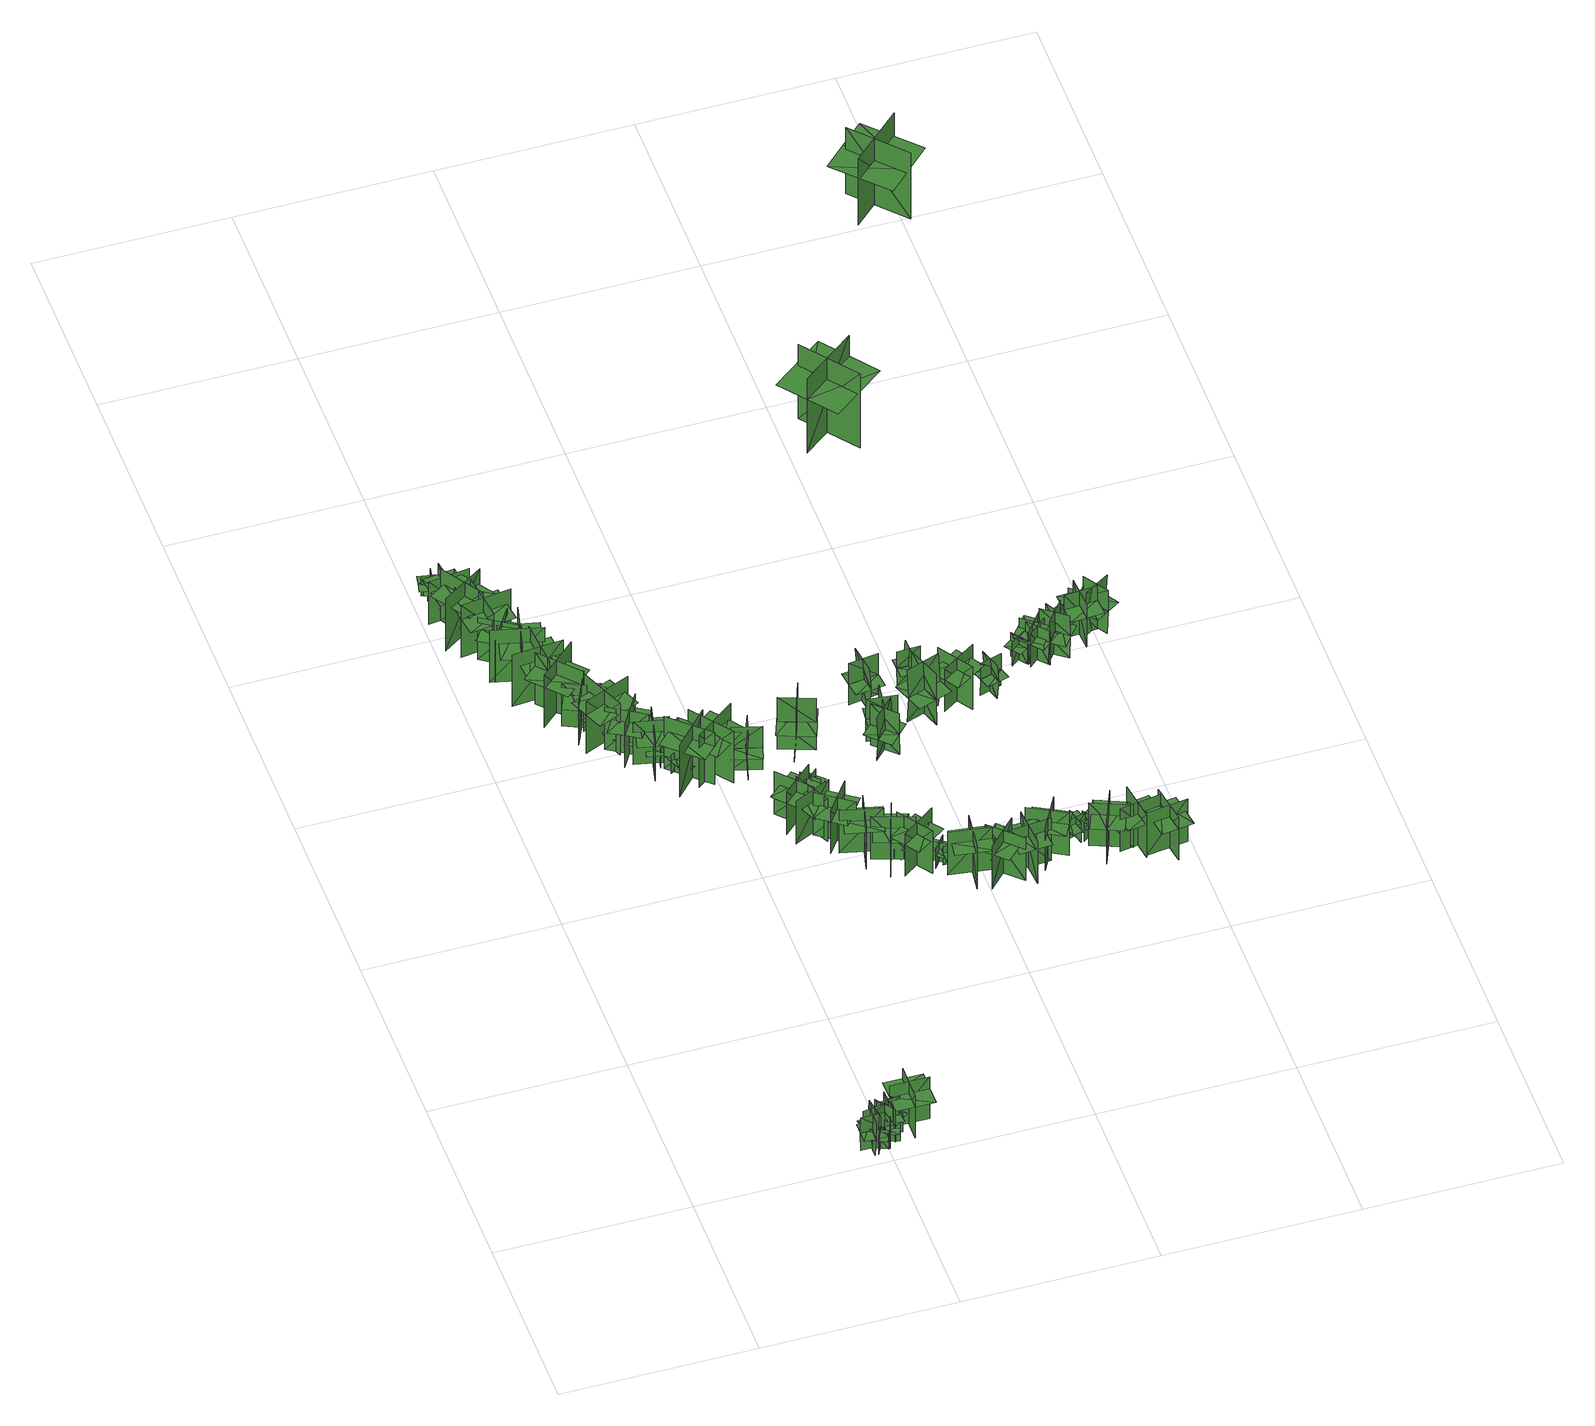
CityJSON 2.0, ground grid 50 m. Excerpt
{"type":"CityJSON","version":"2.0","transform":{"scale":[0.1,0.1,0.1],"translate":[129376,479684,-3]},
"CityObjects":{
"tree1":{"type":"SolitaryVegetationObject","geometry":[{"type":"MultiSurface","lod":"1","boundaries":[[[0,1,2]],[[0,2,3]],[[4,5,6]],[[4,6,7]],[[8,9,5]],[[8,5,4]],[[10,11,1]],[[10,1,0]],[[0,1,12]],[[0,12,13]],[[0,14,15]],[[0,15,1]]]}]},
"tree2":{"type":"SolitaryVegetationObject","geometry":[{"type":"MultiSurface","lod":"1","boundaries":[[[16,17,18]],[[16,18,19]],[[20,21,22]],[[20,22,23]],[[24,25,26]],[[24,26,27]],[[24,27,28]],[[24,28,29]]]}]},
"tree3":{"type":"SolitaryVegetationObject","geometry":[{"type":"MultiSurface","lod":"1","boundaries":[[[30,31,32]],[[30,32,33]],[[34,35,36]],[[34,36,37]],[[38,39,35]],[[38,35,34]],[[40,41,31]],[[40,31,30]],[[30,31,42]],[[30,42,43]],[[30,44,45]],[[30,45,31]]]}]},
"tree4":{"type":"SolitaryVegetationObject","geometry":[{"type":"MultiSurface","lod":"1","boundaries":[[[46,47,48]],[[46,48,49]],[[50,51,52]],[[50,52,53]],[[54,55,56]],[[54,56,57]],[[54,57,58]],[[54,58,59]]]}]},
"tree5":{"type":"SolitaryVegetationObject","geometry":[{"type":"MultiSurface","lod":"1","boundaries":[[[60,61,62]],[[60,62,63]],[[64,65,66]],[[64,66,67]],[[68,69,65]],[[68,65,64]],[[70,71,61]],[[70,61,60]],[[60,61,72]],[[60,72,73]],[[60,74,75]],[[60,75,61]]]}]},
"tree6":{"type":"SolitaryVegetationObject","geometry":[{"type":"MultiSurface","lod":"1","boundaries":[[[76,77,78]],[[76,78,79]],[[80,81,82]],[[80,82,83]],[[84,85,86]],[[84,86,87]],[[84,87,88]],[[84,88,89]]]}]},
"tree7":{"type":"SolitaryVegetationObject","geometry":[{"type":"MultiSurface","lod":"1","boundaries":[[[90,91,92]],[[90,92,93]],[[94,95,96]],[[94,96,97]],[[98,99,95]],[[98,95,94]],[[100,101,91]],[[100,91,90]],[[90,91,102]],[[90,102,103]],[[90,104,105]],[[90,105,91]]]}]},
"tree8":{"type":"SolitaryVegetationObject","geometry":[{"type":"MultiSurface","lod":"1","boundaries":[[[106,107,108]],[[106,108,109]],[[110,111,112]],[[110,112,113]],[[114,115,116]],[[114,116,117]],[[114,117,118]],[[114,118,119]]]}]},
"tree9":{"type":"SolitaryVegetationObject","geometry":[{"type":"MultiSurface","lod":"1","boundaries":[[[120,121,122]],[[120,122,123]],[[124,125,126]],[[124,126,127]],[[128,129,130]],[[128,130,131]],[[128,131,132]],[[128,132,133]]]}]},
"tree10":{"type":"SolitaryVegetationObject","geometry":[{"type":"MultiSurface","lod":"1","boundaries":[[[134,135,136]],[[134,136,137]],[[138,139,140]],[[138,140,141]],[[142,143,144]],[[142,144,145]],[[142,146,147]],[[142,147,143]]]}]},
"tree11":{"type":"SolitaryVegetationObject","geometry":[{"type":"MultiSurface","lod":"1","boundaries":[[[148,149,150]],[[148,150,151]],[[152,153,154]],[[152,154,155]],[[156,157,158]],[[156,158,159]],[[156,160,161]],[[156,161,157]]]}]},
"tree12":{"type":"SolitaryVegetationObject","geometry":[{"type":"MultiSurface","lod":"1","boundaries":[[[162,163,164]],[[162,164,165]],[[166,167,168]],[[166,168,169]],[[170,171,172]],[[170,172,173]],[[170,173,174]],[[170,174,175]]]}]},
"tree13":{"type":"SolitaryVegetationObject","geometry":[{"type":"MultiSurface","lod":"1","boundaries":[[[176,177,178]],[[176,178,179]],[[180,181,182]],[[180,182,183]],[[184,185,186]],[[184,186,187]],[[184,187,188]],[[184,188,189]]]}]},
"tree14":{"type":"SolitaryVegetationObject","geometry":[{"type":"MultiSurface","lod":"1","boundaries":[[[190,191,192]],[[190,192,193]],[[194,195,196]],[[194,196,197]],[[198,199,200]],[[198,200,201]],[[198,202,203]],[[198,203,199]]]}]},
"tree15":{"type":"SolitaryVegetationObject","geometry":[{"type":"MultiSurface","lod":"1","boundaries":[[[204,205,206]],[[204,206,207]],[[208,209,210]],[[208,210,211]],[[212,213,214]],[[212,214,215]],[[212,216,217]],[[212,217,213]]]}]},
"tree16":{"type":"SolitaryVegetationObject","geometry":[{"type":"MultiSurface","lod":"1","boundaries":[[[218,219,220]],[[218,220,221]],[[222,223,224]],[[222,224,225]],[[226,227,228]],[[226,228,229]],[[226,229,230]],[[226,230,231]]]}]},
"tree17":{"type":"SolitaryVegetationObject","geometry":[{"type":"MultiSurface","lod":"1","boundaries":[[[232,233,234]],[[232,234,235]],[[236,237,238]],[[236,238,239]],[[240,241,242]],[[240,242,243]],[[240,244,245]],[[240,245,241]]]}]},
"tree18":{"type":"SolitaryVegetationObject","geometry":[{"type":"MultiSurface","lod":"1","boundaries":[[[246,247,248]],[[246,248,249]],[[250,251,252]],[[250,252,253]],[[254,255,256]],[[254,256,257]],[[254,257,258]],[[254,258,259]]]}]},
"tree19":{"type":"SolitaryVegetationObject","geometry":[{"type":"MultiSurface","lod":"1","boundaries":[[[260,261,262]],[[260,262,263]],[[264,265,266]],[[264,266,267]],[[268,269,270]],[[268,270,271]],[[268,272,273]],[[268,273,269]]]}]},
"tree20":{"type":"SolitaryVegetationObject","geometry":[{"type":"MultiSurface","lod":"1","boundaries":[[[274,275,276]],[[274,276,277]],[[278,279,280]],[[278,280,281]],[[282,283,284]],[[282,284,285]],[[282,285,286]],[[282,286,287]]]}]},
"tree21":{"type":"SolitaryVegetationObject","geometry":[{"type":"MultiSurface","lod":"1","boundaries":[[[288,289,290]],[[288,290,291]],[[292,293,294]],[[292,294,295]],[[296,297,298]],[[296,298,299]],[[296,299,300]],[[296,300,301]]]}]},
"tree22":{"type":"SolitaryVegetationObject","geometry":[{"type":"MultiSurface","lod":"1","boundaries":[[[302,303,304]],[[302,304,305]],[[306,307,308]],[[306,308,309]],[[310,311,312]],[[310,312,313]],[[310,313,314]],[[310,314,315]]]}]},
"tree23":{"type":"SolitaryVegetationObject","geometry":[{"type":"MultiSurface","lod":"1","boundaries":[[[316,317,318]],[[316,318,319]],[[320,321,322]],[[320,322,323]],[[324,325,326]],[[324,326,327]],[[324,327,328]],[[324,328,329]]]}]},
"tree24":{"type":"SolitaryVegetationObject","geometry":[{"type":"MultiSurface","lod":"1","boundaries":[[[330,331,332]],[[330,332,333]],[[334,335,336]],[[334,336,337]],[[338,339,340]],[[338,340,341]],[[338,342,343]],[[338,343,339]]]}]},
"tree25":{"type":"SolitaryVegetationObject","geometry":[{"type":"MultiSurface","lod":"1","boundaries":[[[344,345,346]],[[344,346,347]],[[348,349,350]],[[348,350,351]],[[352,353,354]],[[352,354,355]],[[352,355,356]],[[352,356,357]]]}]},
"tree26":{"type":"SolitaryVegetationObject","geometry":[{"type":"MultiSurface","lod":"1","boundaries":[[[358,359,360]],[[358,360,361]],[[362,363,364]],[[362,364,365]],[[366,367,368]],[[366,368,369]],[[366,369,370]],[[366,370,371]]]}]},
"tree27":{"type":"SolitaryVegetationObject","geometry":[{"type":"MultiSurface","lod":"1","boundaries":[[[372,373,374]],[[372,374,375]],[[376,377,378]],[[376,378,379]],[[380,381,382]],[[380,382,383]],[[380,383,384]],[[380,384,385]]]}]},
"tree28":{"type":"SolitaryVegetationObject","geometry":[{"type":"MultiSurface","lod":"1","boundaries":[[[386,387,388]],[[386,388,389]],[[390,391,392]],[[390,392,393]],[[394,395,396]],[[394,396,397]],[[394,397,398]],[[394,398,399]]]}]},
"tree29":{"type":"SolitaryVegetationObject","geometry":[{"type":"MultiSurface","lod":"1","boundaries":[[[400,401,402]],[[400,402,403]],[[404,405,406]],[[404,406,407]],[[408,409,410]],[[408,410,411]],[[408,412,413]],[[408,413,409]]]}]},
"tree30":{"type":"SolitaryVegetationObject","geometry":[{"type":"MultiSurface","lod":"1","boundaries":[[[414,415,416]],[[414,416,417]],[[418,419,420]],[[418,420,421]],[[422,423,424]],[[422,424,425]],[[422,425,426]],[[422,426,427]]]}]},
"tree31":{"type":"SolitaryVegetationObject","geometry":[{"type":"MultiSurface","lod":"1","boundaries":[[[428,429,430]],[[428,430,431]],[[432,433,434]],[[432,434,435]],[[436,437,438]],[[436,438,439]],[[436,440,441]],[[436,441,437]]]}]},
"tree32":{"type":"SolitaryVegetationObject","geometry":[{"type":"MultiSurface","lod":"1","boundaries":[[[442,443,444]],[[442,444,445]],[[446,447,448]],[[446,448,449]],[[450,451,452]],[[450,452,453]],[[450,453,454]],[[450,454,455]]]}]},
"tree33":{"type":"SolitaryVegetationObject","geometry":[{"type":"MultiSurface","lod":"1","boundaries":[[[456,457,458]],[[456,458,459]],[[460,461,462]],[[460,462,463]],[[464,465,466]],[[464,466,467]],[[464,467,468]],[[464,468,469]]]}]},
"tree34":{"type":"SolitaryVegetationObject","geometry":[{"type":"MultiSurface","lod":"1","boundaries":[[[470,471,472]],[[470,472,473]],[[474,475,476]],[[474,476,477]],[[478,479,480]],[[478,480,481]],[[478,482,483]],[[478,483,479]]]}]},
"tree35":{"type":"SolitaryVegetationObject","geometry":[{"type":"MultiSurface","lod":"1","boundaries":[[[484,485,486]],[[484,486,487]],[[488,489,490]],[[488,490,491]],[[492,493,494]],[[492,494,495]],[[492,495,496]],[[492,496,497]]]}]},
"tree36":{"type":"SolitaryVegetationObject","geometry":[{"type":"MultiSurface","lod":"1","boundaries":[[[498,499,500]],[[498,500,501]],[[502,503,504]],[[502,504,505]],[[506,507,508]],[[506,508,509]],[[506,509,510]],[[506,510,511]]]}]},
"tree37":{"type":"SolitaryVegetationObject","geometry":[{"type":"MultiSurface","lod":"1","boundaries":[[[512,513,514]],[[512,514,515]],[[516,517,518]],[[516,518,519]],[[520,521,522]],[[520,522,523]],[[520,523,524]],[[520,524,525]]]}]},
"tree38":{"type":"SolitaryVegetationObject","geometry":[{"type":"MultiSurface","lod":"1","boundaries":[[[526,527,528]],[[526,528,529]],[[530,531,532]],[[530,532,533]],[[534,535,536]],[[534,536,537]],[[534,538,539]],[[534,539,535]]]}]},
"tree39":{"type":"SolitaryVegetationObject","geometry":[{"type":"MultiSurface","lod":"1","boundaries":[[[540,541,542]],[[540,542,543]],[[544,545,546]],[[544,546,547]],[[548,549,550]],[[548,550,551]],[[548,551,552]],[[548,552,553]]]}]},
"tree40":{"type":"SolitaryVegetationObject","geometry":[{"type":"MultiSurface","lod":"1","boundaries":[[[554,555,556]],[[554,556,557]],[[558,559,560]],[[558,560,561]],[[562,563,564]],[[562,564,565]],[[562,565,566]],[[562,566,567]]]}]},
"tree41":{"type":"SolitaryVegetationObject","geometry":[{"type":"MultiSurface","lod":"1","boundaries":[[[568,569,570]],[[568,570,571]],[[572,573,574]],[[572,574,575]],[[576,577,578]],[[576,578,579]],[[576,580,581]],[[576,581,577]]]}]},
"tree42":{"type":"SolitaryVegetationObject","geometry":[{"type":"MultiSurface","lod":"1","boundaries":[[[582,583,584]],[[582,584,585]],[[586,587,588]],[[586,588,589]],[[590,591,592]],[[590,592,593]],[[590,593,594]],[[590,594,595]]]}]},
"tree43":{"type":"SolitaryVegetationObject","geometry":[{"type":"MultiSurface","lod":"1","boundaries":[[[596,597,598]],[[596,598,599]],[[600,601,602]],[[600,602,603]],[[604,605,606]],[[604,606,607]],[[604,608,609]],[[604,609,605]]]}]},
"tree44":{"type":"SolitaryVegetationObject","geometry":[{"type":"MultiSurface","lod":"1","boundaries":[[[610,611,612]],[[610,612,613]],[[614,615,616]],[[614,616,617]],[[618,619,620]],[[618,620,621]],[[618,622,623]],[[618,623,619]]]}]},
"tree45":{"type":"SolitaryVegetationObject","geometry":[{"type":"MultiSurface","lod":"1","boundaries":[[[624,625,626]],[[624,626,627]],[[628,629,630]],[[628,630,631]],[[632,633,629]],[[632,629,628]],[[634,635,625]],[[634,625,624]],[[624,625,636]],[[624,636,637]],[[624,638,639]],[[624,639,625]]]}]},
"tree46":{"type":"SolitaryVegetationObject","geometry":[{"type":"MultiSurface","lod":"1","boundaries":[[[640,641,642]],[[640,642,643]],[[644,645,646]],[[644,646,647]],[[648,649,650]],[[648,650,651]],[[648,652,653]],[[648,653,649]]]}]},
"tree47":{"type":"SolitaryVegetationObject","geometry":[{"type":"MultiSurface","lod":"1","boundaries":[[[654,655,656]],[[654,656,657]],[[658,659,660]],[[658,660,661]],[[662,663,664]],[[662,664,665]],[[662,665,666]],[[662,666,667]]]}]},
"tree48":{"type":"SolitaryVegetationObject","geometry":[{"type":"MultiSurface","lod":"1","boundaries":[[[668,669,670]],[[668,670,671]],[[672,673,674]],[[672,674,675]],[[676,677,678]],[[676,678,679]],[[676,680,681]],[[676,681,677]]]}]},
"tree49":{"type":"SolitaryVegetationObject","geometry":[{"type":"MultiSurface","lod":"1","boundaries":[[[682,683,684]],[[682,684,685]],[[686,687,688]],[[686,688,689]],[[690,691,692]],[[690,692,693]],[[690,693,694]],[[690,694,695]]]}]},
"tree50":{"type":"SolitaryVegetationObject","geometry":[{"type":"MultiSurface","lod":"1","boundaries":[[[696,697,698]],[[696,698,699]],[[700,701,702]],[[700,702,703]],[[704,705,706]],[[704,706,707]],[[704,708,709]],[[704,709,705]]]}]},
"tree51":{"type":"SolitaryVegetationObject","geometry":[{"type":"MultiSurface","lod":"1","boundaries":[[[710,711,712]],[[710,712,713]],[[714,715,716]],[[714,716,717]],[[718,719,720]],[[718,720,721]],[[718,721,722]],[[718,722,723]]]}]},
"tree52":{"type":"SolitaryVegetationObject","geometry":[{"type":"MultiSurface","lod":"1","boundaries":[[[724,725,726]],[[724,726,727]],[[728,729,730]],[[728,730,731]],[[732,733,734]],[[732,734,735]],[[732,735,736]],[[732,736,737]]]}]},
"tree53":{"type":"SolitaryVegetationObject","geometry":[{"type":"MultiSurface","lod":"1","boundaries":[[[738,739,740]],[[738,740,741]],[[742,743,744]],[[742,744,745]],[[746,747,748]],[[746,748,749]],[[746,749,750]],[[746,750,751]]]}]},
"tree54":{"type":"SolitaryVegetationObject","geometry":[{"type":"MultiSurface","lod":"1","boundaries":[[[752,753,754]],[[752,754,755]],[[756,757,758]],[[756,758,759]],[[760,761,762]],[[760,762,763]],[[760,764,765]],[[760,765,761]]]}]},
"tree55":{"type":"SolitaryVegetationObject","geometry":[{"type":"MultiSurface","lod":"1","boundaries":[[[766,767,768]],[[766,768,769]],[[770,771,772]],[[770,772,773]],[[774,775,776]],[[774,776,777]],[[774,777,778]],[[774,778,779]]]}]},
"tree56":{"type":"SolitaryVegetationObject","geometry":[{"type":"MultiSurface","lod":"1","boundaries":[[[780,781,782]],[[780,782,783]],[[784,785,786]],[[784,786,787]],[[788,789,785]],[[788,785,784]],[[790,791,781]],[[790,781,780]],[[780,781,792]],[[780,792,793]],[[780,794,795]],[[780,795,781]]]}]},
"tree57":{"type":"SolitaryVegetationObject","geometry":[{"type":"MultiSurface","lod":"1","boundaries":[[[796,797,798]],[[796,798,799]],[[800,801,802]],[[800,802,803]],[[804,805,806]],[[804,806,807]],[[804,807,808]],[[804,808,809]]]}]},
"tree58":{"type":"SolitaryVegetationObject","geometry":[{"type":"MultiSurface","lod":"1","boundaries":[[[810,811,812]],[[810,812,813]],[[814,815,816]],[[814,816,817]],[[818,819,820]],[[818,820,821]],[[818,822,823]],[[818,823,819]]]}]},
"tree59":{"type":"SolitaryVegetationObject","geometry":[{"type":"MultiSurface","lod":"1","boundaries":[[[824,825,826]],[[824,826,827]],[[828,829,830]],[[828,830,831]],[[832,833,834]],[[832,834,835]],[[832,835,836]],[[832,836,837]]]}]},
"tree60":{"type":"SolitaryVegetationObject","geometry":[{"type":"MultiSurface","lod":"1","boundaries":[[[838,839,840]],[[838,840,841]],[[842,843,844]],[[842,844,845]],[[846,847,848]],[[846,848,849]],[[846,849,850]],[[846,850,851]]]}]},
"tree61":{"type":"SolitaryVegetationObject","geometry":[{"type":"MultiSurface","lod":"1","boundaries":[[[852,853,854]],[[852,854,855]],[[856,857,858]],[[856,858,859]],[[860,861,862]],[[860,862,863]],[[860,863,864]],[[860,864,865]]]}]},
"tree62":{"type":"SolitaryVegetationObject","geometry":[{"type":"MultiSurface","lod":"1","boundaries":[[[866,867,868]],[[866,868,869]],[[870,871,872]],[[870,872,873]],[[874,875,876]],[[874,876,877]],[[874,877,878]],[[874,878,879]]]}]},
"tree63":{"type":"SolitaryVegetationObject","geometry":[{"type":"MultiSurface","lod":"1","boundaries":[[[880,881,882]],[[880,882,883]],[[884,885,886]],[[884,886,887]],[[888,889,890]],[[888,890,891]],[[888,892,893]],[[888,893,889]]]}]},
"tree64":{"type":"SolitaryVegetationObject","geometry":[{"type":"MultiSurface","lod":"1","boundaries":[[[894,895,896]],[[894,896,897]],[[898,899,900]],[[898,900,901]],[[902,903,904]],[[902,904,905]],[[902,905,906]],[[902,906,907]]]}]},
"tree65":{"type":"SolitaryVegetationObject","geometry":[{"type":"MultiSurface","lod":"1","boundaries":[[[908,909,910]],[[908,910,911]],[[912,913,914]],[[912,914,915]],[[916,917,918]],[[916,918,919]],[[916,919,920]],[[916,920,921]]]}]},
"tree66":{"type":"SolitaryVegetationObject","geometry":[{"type":"MultiSurface","lod":"1","boundaries":[[[922,923,924]],[[922,924,925]],[[926,927,928]],[[926,928,929]],[[930,931,932]],[[930,932,933]],[[930,934,935]],[[930,935,931]]]}]},
"tree67":{"type":"SolitaryVegetationObject","geometry":[{"type":"MultiSurface","lod":"1","boundaries":[[[936,937,938]],[[936,938,939]],[[940,941,942]],[[940,942,943]],[[944,945,941]],[[944,941,940]],[[946,947,937]],[[946,937,936]],[[936,937,948]],[[936,948,949]],[[936,950,951]],[[936,951,937]]]}]},
"tree68":{"type":"SolitaryVegetationObject","geometry":[{"type":"MultiSurface","lod":"1","boundaries":[[[952,953,954]],[[952,954,955]],[[956,957,958]],[[956,958,959]],[[960,961,957]],[[960,957,956]],[[962,963,953]],[[962,953,952]],[[952,953,964]],[[952,964,965]],[[952,966,967]],[[952,967,953]]]}]},
"tree69":{"type":"SolitaryVegetationObject","geometry":[{"type":"MultiSurface","lod":"1","boundaries":[[[968,969,970]],[[968,970,971]],[[972,973,974]],[[972,974,975]],[[976,977,973]],[[976,973,972]],[[978,979,969]],[[978,969,968]],[[968,969,980]],[[968,980,981]],[[968,982,983]],[[968,983,969]]]}]},
"tree70":{"type":"SolitaryVegetationObject","geometry":[{"type":"MultiSurface","lod":"1","boundaries":[[[984,985,986]],[[984,986,987]],[[988,989,990]],[[988,990,991]],[[992,993,994]],[[992,994,995]],[[992,996,997]],[[992,997,993]]]}]},
"tree71":{"type":"SolitaryVegetationObject","geometry":[{"type":"MultiSurface","lod":"1","boundaries":[[[998,999,1000]],[[998,1000,1001]],[[1002,1003,1004]],[[1002,1004,1005]],[[1006,1007,1008]],[[1006,1008,1009]],[[1006,1010,1011]],[[1006,1011,1007]]]}]},
"tree72":{"type":"SolitaryVegetationObject","geometry":[{"type":"MultiSurface","lod":"1","boundaries":[[[1012,1013,1014]],[[1012,1014,1015]],[[1016,1017,1018]],[[1016,1018,1019]],[[1020,1021,1017]],[[1020,1017,1016]],[[1022,1023,1013]],[[1022,1013,1012]],[[1012,1013,1024]],[[1012,1024,1025]],[[1012,1026,1027]],[[1012,1027,1013]]]}]},
"tree73":{"type":"SolitaryVegetationObject","geometry":[{"type":"MultiSurface","lod":"1","boundaries":[[[1028,1029,1030]],[[1028,1030,1031]],[[1032,1033,1034]],[[1032,1034,1035]],[[1036,1037,1038]],[[1036,1038,1039]],[[1036,1039,1040]],[[1036,1040,1041]]]}]},
"tree74":{"type":"SolitaryVegetationObject","geometry":[{"type":"MultiSurface","lod":"1","boundaries":[[[1042,1043,1044]],[[1042,1044,1045]],[[1046,1047,1048]],[[1046,1048,1049]],[[1050,1051,1047]],[[1050,1047,1046]],[[1052,1053,1043]],[[1052,1043,1042]],[[1042,1043,1054]],[[1042,1054,1055]],[[1042,1056,1057]],[[1042,1057,1043]]]}]},
"tree75":{"type":"SolitaryVegetationObject","geometry":[{"type":"MultiSurface","lod":"1","boundaries":[[[1058,1059,1060]],[[1058,1060,1061]],[[1062,1063,1064]],[[1062,1064,1065]],[[1066,1067,1068]],[[1066,1068,1069]],[[1066,1069,1070]],[[1066,1070,1071]]]}]},
"tree76":{"type":"SolitaryVegetationObject","geometry":[{"type":"MultiSurface","lod":"1","boundaries":[[[1072,1073,1074]],[[1072,1074,1075]],[[1076,1077,1078]],[[1076,1078,1079]],[[1080,1081,1082]],[[1080,1082,1083]],[[1080,1084,1085]],[[1080,1085,1081]]]}]},
"tree77":{"type":"SolitaryVegetationObject","geometry":[{"type":"MultiSurface","lod":"1","boundaries":[[[1086,1087,1088]],[[1086,1088,1089]],[[1090,1091,1092]],[[1090,1092,1093]],[[1094,1095,1096]],[[1094,1096,1097]],[[1094,1097,1098]],[[1094,1098,1099]]]}]},
"tree78":{"type":"SolitaryVegetationObject","geometry":[{"type":"MultiSurface","lod":"1","boundaries":[[[1100,1101,1102]],[[1100,1102,1103]],[[1104,1105,1106]],[[1104,1106,1107]],[[1108,1109,1110]],[[1108,1110,1111]],[[1108,1112,1113]],[[1108,1113,1109]]]}]},
"tree79":{"type":"SolitaryVegetationObject","geometry":[{"type":"MultiSurface","lod":"1","boundaries":[[[1114,1115,1116]],[[1114,1116,1117]],[[1118,1119,1120]],[[1118,1120,1121]],[[1122,1123,1124]],[[1122,1124,1125]],[[1122,1126,1127]],[[1122,1127,1123]]]}]},
"tree80":{"type":"SolitaryVegetationObject","geometry":[{"type":"MultiSurface","lod":"1","boundaries":[[[1128,1129,1130]],[[1128,1130,1131]],[[1132,1133,1134]],[[1132,1134,1135]],[[1136,1137,1138]],[[1136,1138,1139]],[[1136,1139,1140]],[[1136,1140,1141]]]}]},
"tree81":{"type":"SolitaryVegetationObject","geometry":[{"type":"MultiSurface","lod":"1","boundaries":[[[1142,1143,1144]],[[1142,1144,1145]],[[1146,1147,1148]],[[1146,1148,1149]],[[1150,1151,1147]],[[1150,1147,1146]],[[1152,1153,1143]],[[1152,1143,1142]],[[1142,1143,1154]],[[1142,1154,1155]],[[1142,1156,1157]],[[1142,1157,1143]]]}]},
"tree82":{"type":"SolitaryVegetationObject","geometry":[{"type":"MultiSurface","lod":"1","boundaries":[[[1158,1159,1160]],[[1158,1160,1161]],[[1162,1163,1164]],[[1162,1164,1165]],[[1166,1167,1168]],[[1166,1168,1169]],[[1166,1169,1170]],[[1166,1170,1171]]]}]},
"tree83":{"type":"SolitaryVegetationObject","geometry":[{"type":"MultiSurface","lod":"1","boundaries":[[[1172,1173,1174]],[[1172,1174,1175]],[[1176,1177,1178]],[[1176,1178,1179]],[[1180,1181,1182]],[[1180,1182,1183]],[[1180,1184,1185]],[[1180,1185,1181]]]}]},
"tree84":{"type":"SolitaryVegetationObject","geometry":[{"type":"MultiSurface","lod":"1","boundaries":[[[1186,1187,1188]],[[1186,1188,1189]],[[1190,1191,1192]],[[1190,1192,1193]],[[1194,1195,1196]],[[1194,1196,1197]],[[1194,1197,1198]],[[1194,1198,1199]]]}]},
"tree85":{"type":"SolitaryVegetationObject","geometry":[{"type":"MultiSurface","lod":"1","boundaries":[[[1200,1201,1202]],[[1200,1202,1203]],[[1204,1205,1206]],[[1204,1206,1207]],[[1208,1209,1210]],[[1208,1210,1211]],[[1208,1211,1212]],[[1208,1212,1213]]]}]},
"tree86":{"type":"SolitaryVegetationObject","geometry":[{"type":"MultiSurface","lod":"1","boundaries":[[[1214,1215,1216]],[[1214,1216,1217]],[[1218,1219,1220]],[[1218,1220,1221]],[[1222,1223,1224]],[[1222,1224,1225]],[[1222,1226,1227]],[[1222,1227,1223]]]}]},
"tree87":{"type":"SolitaryVegetationObject","geometry":[{"type":"MultiSurface","lod":"1","boundaries":[[[1228,1229,1230]],[[1228,1230,1231]],[[1232,1233,1234]],[[1232,1234,1235]],[[1236,1237,1238]],[[1236,1238,1239]],[[1236,1240,1241]],[[1236,1241,1237]]]}]},
"tree88":{"type":"SolitaryVegetationObject","geometry":[{"type":"MultiSurface","lod":"1","boundaries":[[[1242,1243,1244]],[[1242,1244,1245]],[[1246,1247,1248]],[[1246,1248,1249]],[[1250,1251,1252]],[[1250,1252,1253]],[[1250,1253,1254]],[[1250,1254,1255]]]}]},
"tree89":{"type":"SolitaryVegetationObject","geometry":[{"type":"MultiSurface","lod":"1","boundaries":[[[1256,1257,1258]],[[1256,1258,1259]],[[1260,1261,1262]],[[1260,1262,1263]],[[1264,1265,1266]],[[1264,1266,1267]],[[1264,1267,1268]],[[1264,1268,1269]]]}]},
"tree90":{"type":"SolitaryVegetationObject","geometry":[{"type":"MultiSurface","lod":"1","boundaries":[[[1270,1271,1272]],[[1270,1272,1273]],[[1274,1275,1276]],[[1274,1276,1277]],[[1278,1279,1275]],[[1278,1275,1274]],[[1280,1281,1271]],[[1280,1271,1270]],[[1270,1271,1282]],[[1270,1282,1283]],[[1270,1284,1285]],[[1270,1285,1271]]]}]},
"tree91":{"type":"SolitaryVegetationObject","geometry":[{"type":"MultiSurface","lod":"1","boundaries":[[[1286,1287,1288]],[[1286,1288,1289]],[[1290,1291,1292]],[[1290,1292,1293]],[[1294,1295,1296]],[[1294,1296,1297]],[[1294,1298,1299]],[[1294,1299,1295]]]}]},
"tree92":{"type":"SolitaryVegetationObject","geometry":[{"type":"MultiSurface","lod":"1","boundaries":[[[1300,1301,1302]],[[1300,1302,1303]],[[1304,1305,1306]],[[1304,1306,1307]],[[1308,1309,1310]],[[1308,1310,1311]],[[1308,1312,1313]],[[1308,1313,1309]]]}]},
"tree93":{"type":"SolitaryVegetationObject","geometry":[{"type":"MultiSurface","lod":"1","boundaries":[[[1314,1315,1316]],[[1314,1316,1317]],[[1318,1319,1320]],[[1318,1320,1321]],[[1322,1323,1319]],[[1322,1319,1318]],[[1324,1325,1315]],[[1324,1315,1314]],[[1314,1315,1326]],[[1314,1326,1327]],[[1314,1328,1329]],[[1314,1329,1315]]]}]},
"tree94":{"type":"SolitaryVegetationObject","geometry":[{"type":"MultiSurface","lod":"1","boundaries":[[[1330,1331,1332]],[[1330,1332,1333]],[[1334,1335,1336]],[[1334,1336,1337]],[[1338,1339,1335]],[[1338,1335,1334]],[[1340,1341,1331]],[[1340,1331,1330]],[[1330,1331,1342]],[[1330,1342,1343]],[[1330,1344,1345]],[[1330,1345,1331]]]}]},
"tree95":{"type":"SolitaryVegetationObject","geometry":[{"type":"MultiSurface","lod":"1","boundaries":[[[1346,1347,1348]],[[1346,1348,1349]],[[1350,1351,1352]],[[1350,1352,1353]],[[1354,1355,1356]],[[1354,1356,1357]],[[1354,1357,1358]],[[1354,1358,1359]]]}]}
},
"vertices":[
[459,71,82],[458,12,82],[489,11,83],[490,71,83],[488,42,82],[429,43,82],[429,39,137],[488,39,137],[488,39,28],[429,39,28],[457,71,28],[456,12,28],[458,12,137],[459,71,137],[429,72,83],[428,12,83],
[465,12,29],[484,52,29],[484,52,91],[465,12,91],[493,22,29],[453,41,29],[453,41,91],[493,22,91],[493,22,74],[502,42,74],[462,61,74],[453,41,74],[444,21,74],[484,2,74],
[475,30,81],[466,89,81],[435,84,82],[444,26,82],[441,54,81],[500,63,81],[499,67,136],[441,58,136],[441,58,27],[499,67,27],[477,31,27],[468,90,27],[466,89,136],[475,30,136],[505,35,82],[495,94,82],
[501,57,29],[458,49,29],[458,49,90],[501,57,90],[477,74,29],[485,31,29],[485,31,90],[477,74,90],[477,74,73],[455,70,73],[464,26,73],[485,31,73],[507,35,73],[499,78,73],
[514,39,83],[479,87,83],[454,69,83],[489,21,83],[473,45,83],[521,80,83],[519,83,138],[471,48,138],[471,48,28],[519,83,28],[516,41,28],[481,89,28],[479,87,138],[514,39,138],[539,57,83],[503,105,83],
[510,64,31],[496,22,31],[496,22,93],[510,64,93],[483,51,31],[526,38,31],[526,38,93],[483,51,93],[483,51,75],[477,30,75],[519,17,75],[526,38,75],[532,59,75],[490,72,75],
[510,42,85],[507,102,85],[476,100,85],[479,41,85],[479,69,85],[538,72,85],[538,76,139],[479,73,139],[479,73,30],[538,76,30],[513,43,30],[509,102,30],[507,102,139],[510,42,139],[540,44,85],[537,103,85],
[540,95,32],[508,64,32],[508,64,93],[540,95,93],[510,95,32],[541,64,32],[541,64,93],[510,95,93],[510,95,76],[495,80,76],[525,48,76],[541,64,76],[557,79,76],[526,111,76],
[564,133,33],[563,34,33],[563,34,171],[564,133,171],[516,87,33],[616,86,33],[616,86,171],[516,87,171],[516,87,133],[515,37,133],[615,36,133],[616,86,133],[616,136,133],[516,137,133],
[41,2045,24],[112,1937,24],[112,1937,196],[41,2045,196],[21,1945,24],[129,2016,24],[129,2016,196],[21,1945,196],[47,2036,151],[112,1937,151],[155,1965,151],[90,2064,151],[4,2008,151],[69,1908,151],
[66,1990,22],[52,2095,22],[52,2095,163],[66,1990,163],[116,2057,22],[11,2043,22],[11,2043,163],[116,2057,163],[64,1999,127],[52,2095,127],[10,2090,127],[23,1993,127],[106,2004,127],[93,2101,127],
[42,2104,27],[42,2104,89],[52,2157,89],[52,2157,27],[22,2135,27],[22,2135,89],[73,2124,89],[73,2124,27],[15,2136,68],[9,2110,68],[72,2097,68],[78,2124,68],[83,2150,68],[20,2162,68],
[47,2083,26],[47,2083,88],[65,2133,88],[65,2133,26],[32,2116,26],[32,2116,88],[81,2098,88],[81,2098,26],[25,2119,68],[15,2094,68],[76,2071,68],[85,2097,68],[94,2122,68],[34,2144,68],
[83,1893,24],[172,1834,24],[172,1834,165],[83,1893,165],[100,1810,24],[159,1899,24],[159,1899,165],[100,1810,165],[91,1888,128],[172,1834,128],[195,1869,128],[114,1923,128],[68,1853,128],[149,1799,128],
[179,1932,21],[50,1915,21],[50,1915,193],[179,1932,193],[98,1994,21],[114,1865,21],[114,1865,193],[98,1994,193],[168,1930,148],[50,1915,148],[57,1864,148],[175,1879,148],[162,1981,148],[44,1966,148],
[88,2072,24],[88,2072,86],[42,2099,86],[42,2099,24],[53,2064,24],[53,2064,86],[79,2108,86],[79,2108,24],[49,2057,66],[72,2043,66],[104,2099,66],[81,2112,66],[58,2126,66],[26,2070,66],
[174,1864,24],[144,1738,24],[144,1738,197],[174,1864,197],[87,1811,24],[213,1780,24],[213,1780,197],[87,1811,197],[172,1854,152],[144,1738,152],[193,1726,152],[222,1842,152],[122,1866,152],[94,1750,152],
[69,2038,21],[69,2038,83],[83,2089,83],[83,2089,21],[52,2069,21],[52,2069,83],[102,2056,83],[102,2056,21],[44,2071,63],[37,2045,63],[99,2029,63],[106,2055,63],[113,2081,63],[51,2097,63],
[179,1797,23],[189,1668,23],[189,1668,195],[179,1797,195],[112,1719,23],[242,1729,23],[242,1729,195],[112,1719,195],[180,1786,151],[189,1668,151],[240,1672,151],[231,1790,151],[128,1782,151],[137,1664,151],
[62,2031,20],[62,2031,82],[115,2029,82],[115,2029,20],[89,2055,20],[89,2055,82],[87,2004,82],[87,2004,20],[89,2063,62],[62,2064,62],[60,2000,62],[87,1999,62],[113,1998,62],[116,2062,62],
[95,1957,21],[95,1957,83],[115,2007,83],[115,2007,21],[82,1991,21],[82,1991,83],[129,1971,83],[129,1971,21],[74,1994,62],[64,1969,62],[123,1945,62],[134,1969,62],[144,1994,62],[85,2019,62],
[122,2011,22],[122,2011,84],[69,2006,84],[69,2006,22],[99,1984,22],[99,1984,84],[94,2035,84],[94,2035,22],[100,1976,64],[127,1979,64],[120,2042,64],[93,2040,64],[67,2037,64],[73,1973,64],
[117,1913,22],[117,1913,84],[126,1966,84],[126,1966,22],[97,1943,22],[97,1943,84],[148,1935,84],[148,1935,22],[89,1945,64],[85,1918,64],[148,1907,64],[152,1934,64],[157,1960,64],[94,1971,64],
[253,1611,26],[165,1707,26],[165,1707,198],[253,1611,198],[257,1713,26],[161,1626,26],[161,1626,198],[257,1713,198],[245,1619,153],[165,1707,153],[127,1672,153],[207,1584,153],[283,1653,153],[203,1741,153],
[135,1933,22],[135,1933,84],[131,1880,84],[131,1880,22],[158,1905,22],[158,1905,84],[107,1909,84],[107,1909,22],[166,1904,64],[168,1931,64],[104,1936,64],[102,1910,64],[100,1883,64],[164,1877,64],
[159,1785,24],[159,1785,86],[190,1829,86],[190,1829,24],[154,1820,24],[154,1820,86],[196,1791,86],[196,1791,24],[147,1825,66],[132,1803,66],[184,1766,66],[200,1788,66],[215,1810,66],[162,1847,66],
[211,1782,25],[211,1782,87],[158,1776,87],[158,1776,25],[188,1754,25],[188,1754,87],[183,1805,87],[183,1805,25],[189,1746,67],[215,1749,67],[209,1813,67],[182,1810,67],[156,1807,67],[162,1743,67],
[158,1815,20],[158,1815,82],[185,1861,82],[185,1861,20],[149,1850,20],[149,1850,82],[194,1824,82],[194,1824,20],[142,1854,62],[129,1831,62],[184,1799,62],[198,1822,62],[211,1845,62],[156,1877,62],
[220,1544,26],[264,1641,26],[264,1641,167],[220,1544,167],[299,1574,26],[202,1618,26],[202,1618,167],[299,1574,167],[224,1552,131],[264,1641,131],[225,1658,131],[186,1569,131],[262,1535,131],[302,1624,131],
[173,1748,25],[173,1748,87],[226,1746,87],[226,1746,25],[200,1772,25],[200,1772,87],[197,1721,87],[197,1721,25],[200,1780,67],[174,1781,67],[171,1717,67],[197,1716,67],[224,1715,67],[227,1779,67],
[348,1562,26],[228,1512,26],[228,1512,198],[348,1562,198],[253,1601,26],[303,1481,26],[303,1481,198],[253,1601,198],[338,1558,154],[228,1512,154],[248,1465,154],[358,1511,154],[318,1605,154],[208,1560,154],
[264,1619,24],[264,1619,86],[281,1568,86],[281,1568,24],[296,1602,24],[296,1602,86],[247,1586,86],[247,1586,24],[303,1605,66],[295,1630,66],[234,1610,66],[242,1585,66],[251,1559,66],[312,1580,66],
[301,1574,23],[301,1574,85],[306,1520,85],[306,1520,23],[328,1550,23],[328,1550,85],[277,1545,85],[277,1545,23],[336,1551,65],[334,1577,65],[270,1571,65],[272,1545,65],[275,1518,65],[338,1524,65],
[356,1529,27],[300,1438,27],[300,1438,168],[356,1529,168],[274,1509,27],[365,1453,27],[365,1453,168],[274,1509,168],[351,1521,132],[300,1438,132],[336,1416,132],[387,1499,132],[315,1543,132],[264,1460,132],
[288,1526,24],[288,1526,86],[341,1531,86],[341,1531,24],[311,1553,24],[311,1553,86],[316,1502,86],[316,1502,24],[311,1561,66],[284,1559,66],[290,1495,66],[316,1497,66],[343,1500,66],[337,1564,66],
[349,1526,24],[349,1526,86],[307,1493,86],[307,1493,24],[344,1490,24],[344,1490,86],[312,1531,86],[312,1531,24],[349,1484,66],[370,1501,66],[330,1551,66],[309,1534,66],[288,1518,66],[328,1467,66],
[339,1457,25],[339,1457,87],[365,1503,87],[365,1503,25],[330,1491,25],[330,1491,87],[375,1466,87],[375,1466,25],[323,1495,67],[310,1472,67],[366,1441,67],[379,1464,67],[392,1488,67],[336,1519,67],
[355,1373,26],[379,1476,26],[379,1476,167],[355,1373,167],[426,1418,26],[323,1442,26],[323,1442,167],[426,1418,167],[357,1382,131],[379,1476,131],[338,1486,131],[316,1391,131],[398,1372,131],[420,1467,131],
[381,1410,26],[381,1410,88],[391,1463,88],[391,1463,26],[361,1441,26],[361,1441,88],[412,1431,88],[412,1431,26],[353,1442,67],[348,1416,67],[411,1404,67],[416,1430,67],[421,1456,67],[359,1468,67],
[399,1388,23],[399,1388,85],[448,1408,85],[448,1408,23],[414,1421,23],[414,1421,85],[432,1373,85],[432,1373,23],[411,1428,65],[386,1419,65],[409,1359,65],[434,1369,65],[459,1378,65],[436,1438,65],
[389,1409,23],[485,1321,23],[485,1321,195],[389,1409,195],[394,1306,23],[482,1402,23],[482,1402,195],[394,1306,195],[397,1401,151],[485,1321,151],[519,1358,151],[432,1439,151],[362,1364,151],[450,1283,151],
[435,1408,22],[435,1408,85],[463,1362,85],[463,1362,22],[470,1398,22],[470,1398,85],[426,1372,85],[426,1372,22],[476,1403,64],[462,1425,64],[408,1392,64],[422,1369,64],[436,1346,64],[490,1380,64],
[553,1405,20],[449,1326,20],[449,1326,192],[553,1405,192],[451,1418,20],[530,1314,20],[530,1314,192],[451,1418,192],[544,1398,148],[449,1326,148],[480,1285,148],[575,1357,148],[513,1439,148],[418,1367,148],
[672,1178,25],[594,1106,25],[594,1106,166],[672,1178,166],[588,1181,25],[660,1102,25],[660,1102,166],[588,1181,166],[665,1172,129],[594,1106,129],[622,1075,129],[694,1141,129],[637,1202,129],[565,1137,129],
[536,1355,95],[609,1335,95],[620,1373,95],[546,1394,95],[581,1382,95],[561,1309,95],[565,1308,165],[586,1381,165],[586,1381,25],[565,1308,25],[535,1352,25],[608,1332,25],[609,1335,165],[536,1355,165],[525,1318,95],[599,1298,95],
[632,1148,25],[679,1053,25],[679,1053,166],[632,1148,166],[606,1069,25],[701,1115,25],[701,1115,166],[606,1069,166],[636,1140,129],[679,1053,129],[717,1071,129],[674,1158,129],[599,1122,129],[641,1034,129],
[687,1128,25],[687,1128,87],[634,1132,87],[634,1132,25],[660,1105,25],[660,1105,87],[663,1156,87],[663,1156,25],[659,1097,67],[686,1095,67],[690,1159,67],[663,1161,67],[637,1163,67],[633,1099,67],
[735,1094,30],[672,1008,30],[672,1008,171],[735,1094,171],[652,1080,30],[738,1018,30],[738,1018,171],[652,1080,171],[729,1086,135],[672,1008,135],[706,983,135],[763,1062,135],[695,1111,135],[638,1033,135],
[666,1101,20],[666,1101,82],[716,1120,82],[716,1120,20],[682,1134,20],[682,1134,82],[700,1086,82],[700,1086,20],[679,1141,62],[654,1131,62],[677,1072,62],[702,1081,62],[727,1091,62],[704,1151,62],
[692,1006,27],[795,981,27],[795,981,168],[692,1006,168],[736,935,27],[761,1038,27],[761,1038,168],[736,935,168],[701,1004,132],[795,981,132],[805,1022,132],[711,1045,132],[691,963,132],[785,940,132],
[704,1184,24],[665,1224,24],[665,1224,101],[704,1184,101],[704,1221,24],[665,1182,24],[665,1182,101],[704,1221,101],[704,1221,80],[685,1241,80],[645,1202,80],[665,1182,80],[684,1163,80],[724,1201,80],
[742,1047,17],[742,1047,79],[721,1095,79],[721,1095,17],[709,1060,17],[709,1060,79],[756,1081,79],[756,1081,17],[702,1057,59],[712,1033,59],[771,1059,59],[760,1083,59],[749,1107,59],[691,1081,59],
[739,1056,14],[739,1056,76],[789,1036,76],[789,1036,14],[772,1070,14],[772,1070,76],[753,1022,76],[753,1022,14],[775,1077,56],[750,1087,56],[727,1027,56],[752,1018,56],[777,1008,56],[800,1067,56],
[783,894,25],[817,994,25],[817,994,166],[783,894,166],[858,931,25],[757,966,25],[757,966,166],[858,931,166],[786,902,130],[817,994,130],[777,1008,130],[746,916,130],[825,889,130],[857,981,130],
[814,1029,15],[814,1029,77],[776,992,77],[776,992,15],[813,993,15],[813,993,77],[777,1030,77],[777,1030,15],[819,988,57],[838,1006,57],[793,1052,57],[774,1034,57],[755,1015,57],[799,969,57],
[723,1417,111],[691,1329,111],[736,1313,112],[768,1400,112],[751,1359,111],[664,1391,111],[662,1386,197],[749,1353,197],[749,1353,26],[662,1386,26],[719,1418,26],[687,1331,26],[691,1329,197],[723,1417,197],[679,1433,112],[646,1346,112],
[799,997,14],[799,997,76],[849,979,76],[849,979,14],[832,1012,14],[832,1012,76],[815,963,76],[815,963,14],[834,1020,56],[809,1028,56],[788,968,56],[813,959,56],[839,950,56],[860,1011,56],
[902,944,29],[815,882,29],[815,882,170],[902,944,170],[819,957,29],[880,870,29],[880,870,170],[819,957,170],[894,938,133],[815,882,133],[839,848,133],[918,904,133],[870,973,133],[790,917,133],
[818,955,17],[818,955,79],[855,993,79],[855,993,17],[818,991,17],[818,991,79],[855,955,79],[855,955,17],[813,997,59],[794,978,59],[840,933,59],[858,952,59],[877,971,59],[831,1016,59],
[838,982,18],[838,982,80],[864,935,80],[864,935,18],[872,971,18],[872,971,80],[827,947,80],[827,947,18],[879,975,60],[867,999,60],[810,968,60],[823,944,60],[836,921,60],[892,952,60],
[895,892,20],[895,892,82],[926,935,82],[926,935,20],[890,928,20],[890,928,82],[931,898,82],[931,898,20],[884,933,62],[868,911,62],[919,873,62],[935,895,62],[951,916,62],[900,955,62],
[914,895,23],[914,895,85],[968,893,85],[968,893,23],[941,919,23],[941,919,85],[940,868,85],[940,868,23],[942,927,65],[915,928,65],[913,864,65],[939,863,65],[966,862,65],[968,926,65],
[912,852,31],[1017,838,31],[1017,838,172],[912,852,172],[963,786,31],[977,891,31],[977,891,172],[963,786,172],[921,851,135],[1017,838,135],[1023,880,135],[926,892,135],[915,809,135],[1012,796,135],
[1001,856,26],[1001,856,88],[969,899,88],[969,899,26],[966,862,26],[966,862,88],[1007,893,88],[1007,893,26],[959,857,68],[976,835,68],[1027,874,68],[1011,895,68],[994,917,68],[943,878,68],
[1000,853,23],[1000,853,85],[1039,889,85],[1039,889,23],[1002,889,23],[1002,889,85],[1037,851,85],[1037,851,23],[997,895,65],[977,877,65],[1020,829,65],[1040,847,65],[1060,865,65],[1017,913,65],
[999,781,25],[1073,858,25],[1073,858,166],[999,781,166],[1083,783,25],[1006,857,25],[1006,857,166],[1083,783,166],[1005,788,129],[1073,858,129],[1042,887,129],[975,817,129],[1035,759,129],[1103,829,129],
[930,1277,94],[875,1330,94],[848,1301,94],[903,1248,94],[877,1275,94],[930,1330,94],[927,1333,164],[874,1278,164],[874,1278,24],[927,1333,24],[932,1279,24],[877,1332,24],[875,1330,164],[930,1277,164],[957,1305,94],[902,1358,94],
[914,1385,91],[905,1309,91],[944,1305,91],[953,1381,91],[948,1344,91],[872,1353,91],[871,1349,161],[947,1340,161],[947,1340,20],[871,1349,20],[911,1386,20],[902,1310,20],[905,1309,161],[914,1385,161],[876,1390,91],[867,1314,91],
[945,1484,94],[869,1473,94],[875,1434,94],[950,1444,94],[914,1441,94],[904,1516,94],[899,1516,164],[909,1440,164],[909,1440,24],[899,1516,24],[945,1487,24],[869,1476,24],[869,1473,164],[945,1484,164],[940,1522,94],[864,1512,94],
[1107,765,24],[1099,871,24],[1099,871,165],[1107,765,165],[1161,829,24],[1055,821,24],[1055,821,165],[1161,829,165],[1106,774,129],[1099,871,129],[1057,868,129],[1064,771,129],[1148,777,129],[1141,874,129],
[1114,883,24],[1207,832,24],[1207,832,165],[1114,883,165],[1138,802,24],[1189,895,24],[1189,895,165],[1138,802,165],[1121,878,128],[1207,832,128],[1227,868,128],[1142,915,128],[1101,842,128],[1187,795,128],
[1045,1349,105],[1014,1438,105],[968,1421,105],[999,1333,105],[986,1376,105],[1074,1407,105],[1072,1413,191],[984,1382,191],[984,1382,19],[1072,1413,19],[1048,1351,19],[1018,1439,19],[1014,1438,191],[1045,1349,191],[1089,1365,105],[1058,1453,105],
[1200,930,15],[1200,930,77],[1162,892,77],[1162,892,15],[1199,894,15],[1199,894,77],[1162,930,77],[1162,930,15],[1205,888,57],[1223,907,57],[1178,952,57],[1159,933,57],[1140,914,57],[1186,869,57],
[999,1506,76],[1058,1508,76],[1057,1539,76],[998,1537,76],[1026,1537,76],[1029,1477,76],[1032,1477,131],[1030,1537,131],[1030,1537,22],[1032,1477,22],[999,1503,22],[1059,1506,22],[1058,1508,131],[999,1506,131],[1000,1476,76],[1060,1478,76],
[1220,893,15],[1220,893,77],[1271,906,77],[1271,906,15],[1238,924,15],[1238,924,77],[1251,874,77],[1251,874,15],[1236,931,57],[1211,924,57],[1227,862,57],[1253,869,57],[1279,876,57],[1262,938,57],
[1169,1449,16],[1080,1391,16],[1080,1391,157],[1169,1449,157],[1087,1465,16],[1145,1377,16],[1145,1377,157],[1087,1465,157],[1161,1444,121],[1080,1391,121],[1104,1356,121],[1185,1409,121],[1138,1479,121],[1057,1426,121],
[1303,906,15],[1303,906,77],[1259,875,77],[1259,875,15],[1296,870,15],[1296,870,77],[1266,913,77],[1266,913,15],[1300,864,57],[1322,879,57],[1286,932,57],[1264,916,57],[1242,901,57],[1278,848,57],
[1282,776,25],[1322,874,25],[1322,874,166],[1282,776,166],[1359,809,25],[1261,849,25],[1261,849,166],[1359,809,166],[1286,784,130],[1322,874,130],[1284,890,130],[1247,800,130],[1324,768,130],[1361,858,130],
[1431,824,25],[1326,807,25],[1326,807,166],[1431,824,166],[1363,873,25],[1379,768,25],[1379,768,166],[1363,873,166],[1422,822,129],[1326,807,129],[1332,766,129],[1428,781,129],[1415,864,129],[1319,849,129],
[1372,894,15],[1372,894,77],[1352,845,77],[1352,845,15],[1385,861,15],[1385,861,77],[1338,880,77],[1338,880,15],[1393,858,57],[1403,882,57],[1344,907,57],[1334,882,57],[1323,858,57],[1382,833,57],
[1234,1429,73],[1177,1412,73],[1186,1383,73],[1243,1400,73],[1215,1393,73],[1198,1450,73],[1194,1449,127],[1212,1392,127],[1212,1392,18],[1194,1449,18],[1233,1432,18],[1176,1414,18],[1177,1412,127],[1234,1429,127],[1225,1458,73],[1168,1441,73],
[1422,874,15],[1422,874,77],[1375,848,77],[1375,848,15],[1411,839,15],[1411,839,77],[1386,885,77],[1386,885,15],[1415,832,57],[1439,845,57],[1408,902,57],[1384,889,57],[1361,876,57],[1392,820,57],
[1431,840,26],[1447,735,26],[1447,735,167],[1431,840,167],[1381,773,26],[1487,788,26],[1487,788,167],[1381,773,167],[1432,831,130],[1447,735,130],[1488,741,130],[1474,837,130],[1391,825,130],[1405,729,130],
[1423,830,15],[1423,830,77],[1422,884,77],[1422,884,15],[1397,856,15],[1397,856,77],[1449,857,77],[1449,857,15],[1389,856,57],[1390,829,57],[1454,830,57],[1453,857,57],[1453,884,57],[1389,883,57],
[1481,851,17],[1437,843,17],[1437,843,78],[1481,851,78],[1457,868,17],[1465,824,17],[1465,824,78],[1457,868,78],[1457,868,61],[1435,864,61],[1443,820,61],[1465,824,61],[1486,828,61],[1478,872,61],
[1279,1486,17],[1318,1514,17],[1318,1514,96],[1279,1486,96],[1315,1481,17],[1287,1519,17],[1287,1519,96],[1315,1481,96],[1315,1481,70],[1287,1519,70],[1266,1504,70],[1294,1465,70],[1336,1496,70],[1308,1534,70],
[1366,1462,17],[1322,1512,17],[1322,1512,127],[1366,1462,127],[1369,1513,17],[1320,1469,17],[1320,1469,127],[1369,1513,127],[1369,1513,91],[1320,1469,91],[1344,1442,91],[1393,1486,91],[1345,1540,91],[1295,1496,91],
[1312,1531,16],[1373,1483,16],[1373,1483,124],[1312,1531,124],[1318,1480,16],[1366,1541,16],[1366,1541,124],[1318,1480,124],[1318,1480,94],[1348,1456,94],[1396,1517,94],[1366,1541,94],[1335,1565,94],[1287,1504,94],
[1060,2441,10],[1168,2301,10],[1168,2301,256],[1060,2441,256],[1044,2325,10],[1184,2433,10],[1184,2433,256],[1044,2325,256],[1044,2325,187],[1099,2255,187],[1239,2363,187],[1184,2433,187],[1130,2503,187],[990,2395,187],
[1412,1525,87],[1366,1464,87],[1397,1440,87],[1443,1501,87],[1420,1473,87],[1359,1519,87],[1356,1515,157],[1417,1469,157],[1417,1469,17],[1356,1515,17],[1409,1527,17],[1363,1466,17],[1366,1464,157],[1412,1525,157],[1381,1549,87],[1335,1488,87],
[1368,1511,17],[1427,1542,17],[1427,1542,127],[1368,1511,127],[1417,1496,17],[1385,1555,17],[1385,1555,127],[1417,1496,127],[1417,1496,91],[1385,1555,91],[1353,1538,91],[1384,1479,91],[1449,1513,91],[1418,1572,91],
[1467,1493,16],[1462,1579,16],[1462,1579,158],[1467,1493,158],[1510,1543,16],[1425,1537,16],[1425,1537,158],[1510,1543,158],[1510,1543,112],[1425,1537,112],[1428,1491,112],[1513,1496,112],[1507,1589,112],[1422,1584,112],
[1453,1590,72],[1502,1557,72],[1520,1583,72],[1470,1616,72],[1493,1599,72],[1460,1549,72],[1463,1547,126],[1496,1597,126],[1496,1597,17],[1463,1547,17],[1452,1588,17],[1501,1555,17],[1502,1557,126],[1453,1590,126],[1436,1565,72],[1486,1532,72],
[1489,1586,87],[1530,1522,87],[1563,1543,87],[1523,1608,87],[1541,1576,87],[1476,1535,87],[1479,1531,157],[1544,1572,157],[1544,1572,17],[1479,1531,17],[1487,1585,17],[1527,1520,17],[1530,1522,157],[1489,1586,157],[1456,1566,87],[1497,1501,87],
[1520,2990,16],[1400,3119,16],[1400,3119,235],[1520,2990,235],[1525,3130,16],[1396,3010,16],[1396,3010,235],[1525,3130,235],[1522,3007,164],[1580,3063,164],[1458,3190,164],[1399,3134,164],[1341,3077,164],[1463,2950,164]
]}
